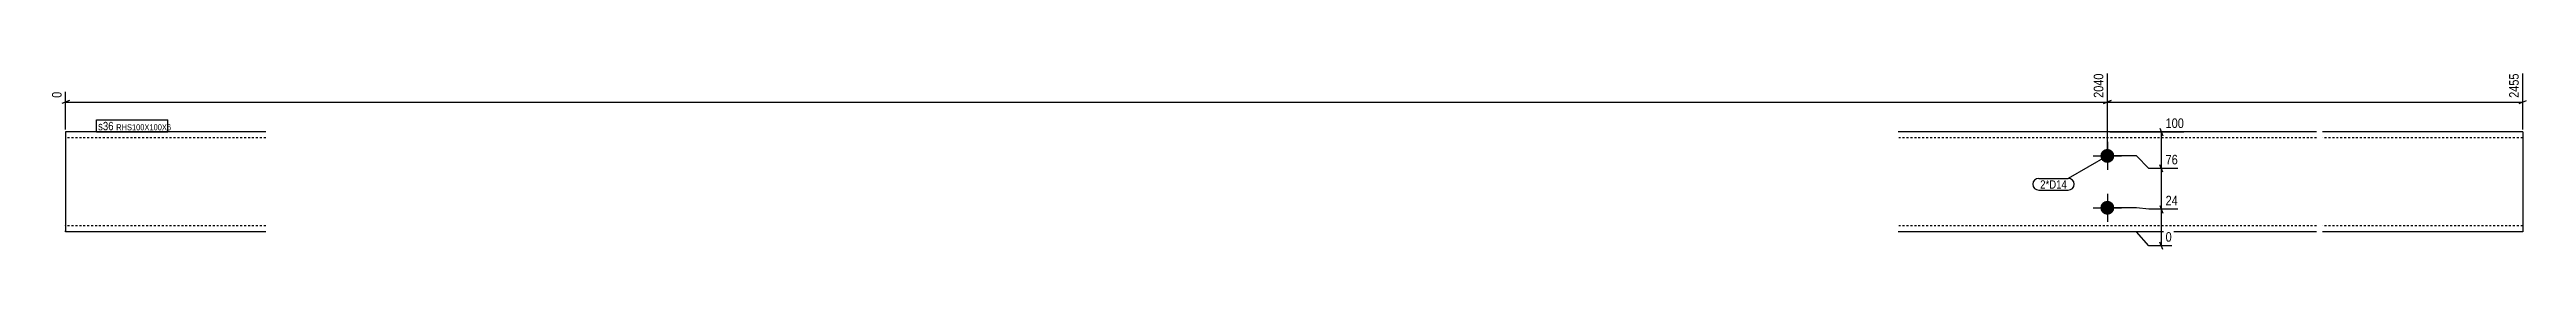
# Model space of a CAD drawing. Header units: millimetres. Extents: x 5 to 10793, y -5 to 186.
# Drawn here: x 5 to 2480, y 8 to 186 of the extents above.
import ezdxf

# ---------------------------------------------------------------- set-up
doc = ezdxf.new("R2010")
doc.units = ezdxf.units.MM
doc.linetypes.add('DXK_LINE_DOT2', pattern=[3.9198, 1.9599, -1.9599])
for name, color, linetype in [('MÅLSÆTNING', 7, 'Continuous'), ('STÅL', 7, 'Continuous'), ('TEKST', 7, 'Continuous')]:
    doc.layers.add(name, color=color, linetype=linetype)
doc.styles.add('Arial Narrow', font='ARIALN.TTF', dxfattribs={"height": 0.2})

msp = doc.modelspace()

# ---------------------------------------------------------------- hatches: boundary and pattern name
at = {"layer": 'STÅL', "linetype": 'Continuous'}
for points in [[(2061.5, 108.3, -1), (2061.5, 94.3, -1)], [(2061.5, 56.3, -1), (2061.5, 42.3, -1)]]:
    msp.add_hatch(color=3, dxfattribs=at).paths.add_polyline_path(points)

# ---------------------------------------------------------------- linework, layer by layer
at = {"layer": 'MÅLSÆTNING', "color": 7, "linetype": 'Continuous'}
for p, q in [((2061.5, 103.8), (2061.5, 183.9)), ((2061.5, 103.8), (2061.5, 183.9)), ((2476.5, 127.8), (2476.5, 183.9)), ((25.3, 156.8), (17.8, 153.8)), ((21.5, 127.8), (21.5, 165.6)), ((21.5, 155.3), (2061.5, 155.3)), ((2065.3, 156.8), (2057.8, 153.8)), ((2057.8, 153.8), (2065.3, 156.8)), ((2061.5, 155.3), (2476.5, 155.3)), ((2472.8, 153.8), (2480.3, 156.8)), ((2064, 125.3), (2138, 125.3)), ((2114, 129), (2117, 121.5)), ((2115.5, 88.8), (2115.5, 125.3)), ((2090.5, 101.3), (2064, 101.3)), ((2090.5, 101.3), (2064, 101.3)), ((2103, 88.8), (2090.5, 101.3)), ((2103, 88.8), (2090.5, 101.3)), ((2131.9, 88.8), (2103, 88.8)), ((2131.9, 88.8), (2103, 88.8)), ((2117, 85), (2114, 92.5)), ((2117, 85), (2114, 92.5)), ((2115.5, 47.8), (2115.5, 88.8)), ((2114, 51.5), (2117, 44)), ((2114, 51.5), (2117, 44)), ((2090.5, 49.3), (2064, 49.3)), ((2090.5, 49.3), (2064, 49.3)), ((2090.5, 25.3), (2064, 25.3)), ((2103, 47.8), (2090.5, 49.3)), ((2103, 47.8), (2090.5, 49.3)), ((2103, 11.3), (2090.5, 25.3)), ((2131.9, 47.8), (2103, 47.8)), ((2131.9, 47.8), (2103, 47.8)), ((2115.5, 11.3), (2115.5, 47.8)), ((2125.8, 11.3), (2103, 11.3)), ((2117, 7.5), (2114, 15))]:
    msp.add_line(p, q, dxfattribs=at)
at = {"layer": 'STÅL', "color": 2, "linetype": 'Continuous'}
for p, q in [((221.5, 125.3), (21.5, 125.3)), ((21.5, 125.3), (21.5, 26.2)), ((2270.5, 125.3), (1852.5, 125.3)), ((2476.5, 125.3), (2276.5, 125.3)), ((2476.5, 125.3), (2476.5, 25.3)), ((21.5, 25.3), (21.5, 26.2)), ((221.5, 25.3), (21.5, 25.3)), ((2270.5, 25.3), (1852.5, 25.3)), ((2476.5, 25.3), (2276.5, 25.3))]:
    msp.add_line(p, q, dxfattribs=at)
at = {"layer": 'STÅL', "color": 7, "linetype": 'DXK_LINE_DOT2'}
for p, q in [((221.5, 119.3), (21.5, 119.3)), ((2270.5, 119.3), (1852.5, 119.3)), ((2476.5, 119.3), (2276.5, 119.3)), ((21.5, 31.3), (21.5, 31.7)), ((221.5, 31.3), (21.5, 31.3)), ((2270.5, 31.3), (1852.5, 31.3)), ((2476.5, 31.3), (2276.5, 31.3)), ((2476.5, 31.3), (2476.5, 31.7))]:
    msp.add_line(p, q, dxfattribs=at)
at = {"layer": 'STÅL', "color": 3, "linetype": 'Continuous'}
for p, q in [((2047.5, 101.3), (2075.5, 101.3)), ((2061.5, 115.3), (2061.5, 87.3)), ((2061.5, 63.3), (2061.5, 35.3)), ((2047.5, 49.3), (2075.5, 49.3))]:
    msp.add_line(p, q, dxfattribs=at)

# ---------------------------------------------------------------- wipeouts: each hides what was drawn before it
at = {"color": 0}
msp.add_wipeout([(2021, 68.5), (2021, 77.3), (1994.4, 77.3), (1994.4, 68.5)], dxfattribs=at).dxf.layer = 'TEKST'

# ---------------------------------------------------------------- next in the draw order: wipeouts: each hides what was drawn before it
at = {"color": 0, "linetype": 'Continuous'}
for points in [[(2059.5, 185.9), (2045.5, 185.9), (2045.5, 157.5), (2059.5, 157.5)], [(2474.5, 185.9), (2460.5, 185.9), (2460.5, 157.5), (2474.5, 157.5)], [(19.5, 167.6), (5.5, 167.6), (5.5, 157.5), (19.5, 157.5)], [(2140, 127.3), (2140, 141.3), (2117.7, 141.3), (2117.7, 127.3)], [(2133.9, 90.8), (2133.9, 104.8), (2117.7, 104.8), (2117.7, 90.8)], [(2133.9, 49.8), (2133.9, 63.8), (2117.7, 63.8), (2117.7, 49.8)], [(2127.8, 13.3), (2127.8, 27.3), (2117.7, 27.3), (2117.7, 13.3)]]:
    msp.add_wipeout(points, dxfattribs=at).dxf.layer = 'MÅLSÆTNING'
at = {"color": 0}
for points in [[(69.5, 127), (69.5, 135.8), (54, 135.8), (54, 127)], [(2021, 68.5), (2021, 77.3), (1994.4, 77.3), (1994.4, 68.5)]]:
    msp.add_wipeout(points, dxfattribs=at).dxf.layer = 'TEKST'

# ---------------------------------------------------------------- next in the draw order: linework, layer by layer
at = {"layer": 'TEKST', "color": 7, "linetype": 'Continuous'}
for p, q in [((2061.5, 101.3), (2022.5, 78.8)), ((1992.9, 78.8), (2022.5, 78.8)), ((1992.9, 67), (2022.5, 67))]:
    msp.add_line(p, q, dxfattribs=at)
for centre, start, end in [((1992.9, 72.9), 90, 270), ((2022.5, 72.9), 270, 90)]:
    msp.add_arc(centre, 5.88, start, end, dxfattribs=at)

# ---------------------------------------------------------------- next in the draw order: texts
at = {"layer": 'MÅLSÆTNING', "color": 3, "linetype": 'Continuous', "style": 'Arial Narrow'}
for s, p in [('2040', (2057.5, 159.5)), ('2455', (2472.5, 159.5)), ('0', (17.5, 159.5))]:
    msp.add_text(s, height=9.54, rotation=90.0002, dxfattribs=at).set_placement(p)
for s, p in [('100', (2119.7, 129.3)), ('76', (2119.7, 92.8)), ('24', (2119.7, 51.8)), ('0', (2119.7, 15.3))]:
    msp.add_text(s, height=9.54, dxfattribs=at).set_placement(p)
at = {"layer": 'TEKST', "color": 3, "style": 'Arial Narrow'}
msp.add_text('2*D14', height=8.35, dxfattribs=at).set_placement((1994.4, 68.5))

# ---------------------------------------------------------------- next in the draw order: wipeouts: each hides what was drawn before it
at = {"color": 0}
msp.add_wipeout([(69.5, 127), (69.5, 135.8), (54, 135.8), (54, 127)], dxfattribs=at).dxf.layer = 'TEKST'

# ---------------------------------------------------------------- next in the draw order: linework, layer by layer
at = {"layer": 'TEKST', "color": 7, "linetype": 'Continuous'}
msp.add_line((52.5, 125.5), (52.5, 137.3), dxfattribs=at)

# ---------------------------------------------------------------- next in the draw order: wipeouts: each hides what was drawn before it
at = {"color": 0}
msp.add_wipeout([(122.3, 127), (122.3, 133.3), (72.1, 133.3), (72.1, 127)], dxfattribs=at).dxf.layer = 'TEKST'

# ---------------------------------------------------------------- next in the draw order: wipeouts: each hides what was drawn before it
msp.add_wipeout([(122.3, 127), (122.3, 133.3), (72.1, 133.3), (72.1, 127)], dxfattribs=at).dxf.layer = 'TEKST'

# ---------------------------------------------------------------- next in the draw order: linework, layer by layer
at = {"layer": 'TEKST', "color": 7, "linetype": 'Continuous'}
for p, q in [((52.5, 137.3), (123.8, 137.3)), ((52.5, 125.5), (123.8, 125.5)), ((123.8, 125.5), (123.8, 137.3))]:
    msp.add_line(p, q, dxfattribs=at)

# ---------------------------------------------------------------- next in the draw order: texts
at = {"layer": 'TEKST', "color": 3, "style": 'Arial Narrow'}
for s, height, p in [('s36', 8.35, (54, 127)), ('RHS100X100X6', 5.965, (72.1, 127))]:
    msp.add_text(s, height=height, dxfattribs=at).set_placement(p)

doc.saveas('drawing.dxf')
